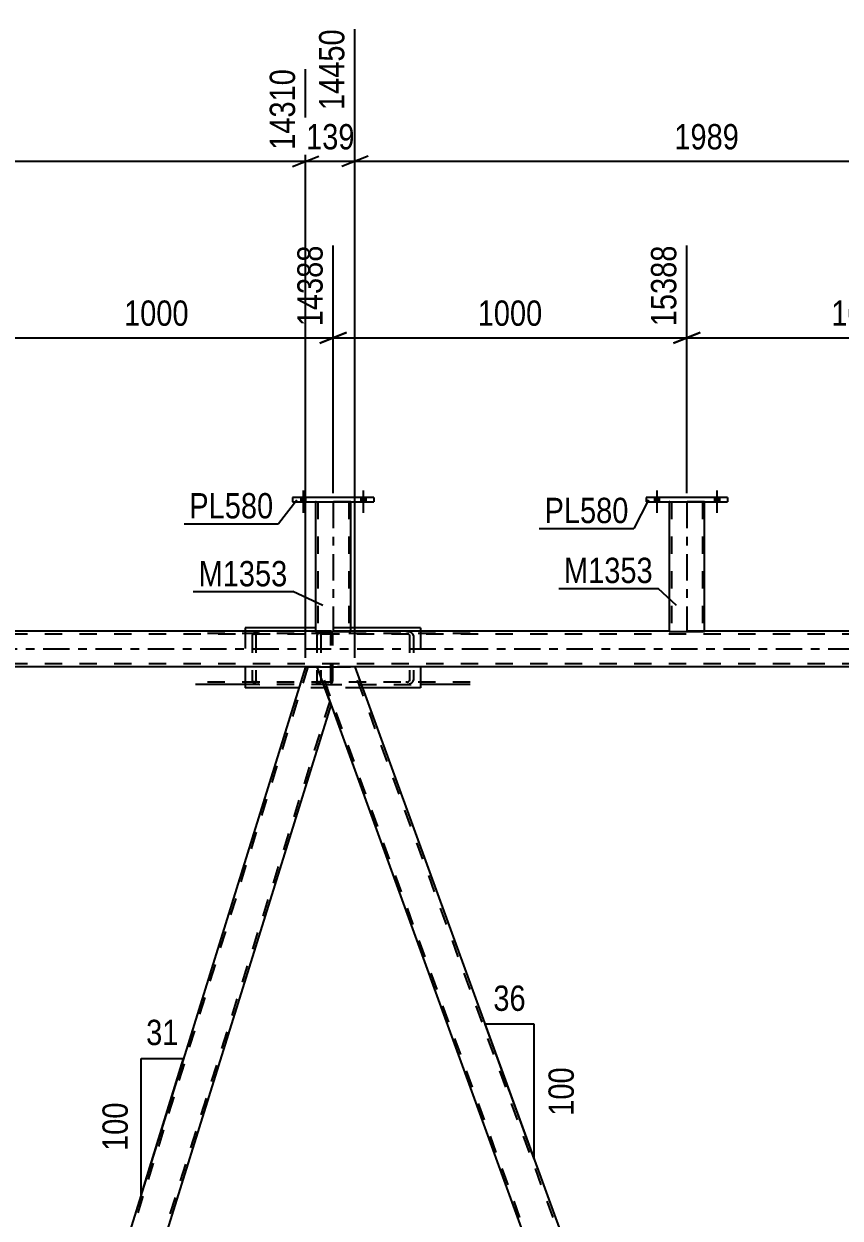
# Model space of a CAD drawing. Header units: millimetres. Extents: x -832 to 357, y -842 to -1.
# Drawn here: x -258.5 to -166.2, y -716.3 to -581.2 of the extents above; entities that cross this region are included whole.
import ezdxf

# ---------------------------------------------------------------- set-up
doc = ezdxf.new("R2010")
doc.units = ezdxf.units.MM
doc.linetypes.add('DXK_LINE_DOT2', pattern=[3.9198, 1.9599, -1.9599])
doc.linetypes.add('DXK_LINE_DOT3', pattern=[5.9187, 2.979, -0.9799, 0.9799, -0.9799])
doc.styles.add('Arial Narrow', font='ARIALN.TTF', dxfattribs={"height": 0.2})

# ---------------------------------------------------------------- blocks, each defined once
blk = doc.blocks.new('Part-570388851-6763 - 6452')
at = {"color": 2, "linetype": 'Continuous'}
for p, q in [((-226.67, -653.92), (-263.37, -771.67)), ((-226.67, -653.92), (-226.63, -653.92)), ((-226.63, -653.92), (-225.35, -653.92)), ((-224.08, -657.43), (-225.35, -653.92)), ((-223.8, -658.17), (-224.08, -657.43)), ((-223.8, -658.17), (-260.26, -775.14)), ((-262.11, -775.14), (-263.37, -771.67))]:
    blk.add_line(p, q, dxfattribs=at)
at = {"color": 7, "linetype": 'DXK_LINE_DOT2'}
for p, q in [((-226.42, -653.92), (-263.24, -772.05)), ((-223.94, -657.8), (-260.51, -775.14)), ((-223.8, -658.17), (-223.97, -657.71)), ((-260.26, -775.14), (-262.11, -775.14))]:
    blk.add_line(p, q, dxfattribs=at)
blk = doc.blocks.new('Part-570388851-6495 - 6452')
at = {"color": 7, "linetype": 'DXK_LINE_DOT2'}
for p, q in [((-225.33, -650.22), (-225.4, -650.4)), ((-225.4, -650.4), (-225.4, -655.44)), ((-224.96, -650.4), (-224.93, -650.31)), ((-224.96, -650.4), (-224.96, -655.44)), ((-224.52, -649.92), (-224.86, -649.96)), ((-224.69, -650.18), (-224.52, -650.16)), ((-208.07, -649.92), (-224.52, -649.92)), ((-208.07, -650.16), (-224.52, -650.16)), ((-215.02, -649.96), (-215.35, -649.92)), ((-215.35, -650.16), (-215.19, -650.18)), ((-214.95, -650.31), (-214.92, -650.4)), ((-214.92, -650.4), (-214.92, -655.44)), ((-214.48, -650.4), (-214.55, -650.22)), ((-214.48, -650.4), (-214.48, -655.44)), ((-225.4, -655.44), (-225.33, -655.63)), ((-224.93, -655.54), (-224.96, -655.44)), ((-224.86, -655.89), (-224.59, -655.92)), ((-224.56, -655.68), (-224.69, -655.67)), ((-224.59, -655.92), (-224.52, -655.92)), ((-224.52, -655.68), (-224.56, -655.68)), ((-208.07, -655.68), (-224.52, -655.68)), ((-224.52, -655.92), (-213.68, -655.92)), ((-215.19, -655.67), (-215.35, -655.68)), ((-215.35, -655.92), (-215.02, -655.89)), ((-214.92, -655.44), (-214.95, -655.54)), ((-214.55, -655.63), (-214.48, -655.44))]:
    blk.add_line(p, q, dxfattribs=at)
at = {"color": 2, "linetype": 'Continuous'}
blk.add_line((-208.07, -655.92), (-213.68, -655.92), dxfattribs=at)
at = {"color": 7, "linetype": 'DXK_LINE_DOT2'}
for centre, radius, start, end in [((-224.72, -650.77), 0.817, 99.5223, 138.0732), ((-224.62, -650.59), 0.408, 99.5223, 138.0732), ((-215.25, -650.59), 0.408, 41.9269, 80.4778), ((-215.16, -650.77), 0.817, 41.9269, 80.4778), ((-224.72, -655.08), 0.817, 221.9269, 260.4778), ((-224.62, -655.26), 0.408, 221.9269, 260.4778), ((-215.25, -655.26), 0.408, 279.5223, 318.0732), ((-215.16, -655.08), 0.817, 279.5223, 318.0732)]:
    blk.add_arc(centre, radius, start, end, dxfattribs=at)
blk = doc.blocks.new('Bolt-570388851-6808 - 6452')
at = {"linetype": 'Continuous'}
for points in [[(-226.67, -634.8), (-227.23, -634.8), (-227.23, -635.28), (-226.67, -635.28)], [(-226.67, -634.8), (-227.23, -634.8), (-227.23, -635.28), (-226.67, -635.28)], [(-219.87, -634.8), (-220.43, -634.8), (-220.43, -635.28), (-219.87, -635.28)], [(-219.87, -634.8), (-220.43, -634.8), (-220.43, -635.28), (-219.87, -635.28)]]:
    blk.add_hatch(color=1, dxfattribs=at).paths.add_polyline_path(points)
at = {"color": 1, "linetype": 'Continuous'}
for p, q in [((-226.95, -634), (-226.95, -636.52)), ((-226.95, -634), (-226.95, -636.52)), ((-220.15, -634), (-220.15, -636.52)), ((-220.15, -634), (-220.15, -636.52)), ((-227.23, -634.8), (-227.23, -635.28)), ((-227.23, -634.8), (-227.23, -635.28)), ((-226.67, -634.8), (-226.67, -635.28)), ((-226.67, -634.8), (-226.67, -635.28)), ((-220.43, -634.8), (-220.43, -635.28)), ((-220.43, -634.8), (-220.43, -635.28)), ((-219.87, -634.8), (-219.87, -635.28)), ((-219.87, -634.8), (-219.87, -635.28))]:
    blk.add_line(p, q, dxfattribs=at)
blk = doc.blocks.new('Part-570388851-6553 - 6452')
at = {"color": 2, "linetype": 'Continuous'}
for p, q in [((-185.55, -635.28), (-185.55, -649.93)), ((-181.55, -649.93), (-181.55, -635.28)), ((-185.55, -649.93), (-182.03, -649.93)), ((-181.59, -649.93), (-182.03, -649.93)), ((-181.59, -649.93), (-181.55, -649.93))]:
    blk.add_line(p, q, dxfattribs=at)
at = {"color": 7, "linetype": 'DXK_LINE_DOT2'}
for p, q in [((-181.55, -635.28), (-185.55, -635.28)), ((-185.31, -635.28), (-185.31, -649.93)), ((-181.79, -635.28), (-181.79, -649.93)), ((-185.31, -649.93), (-185.29, -649.93)), ((-185.29, -649.93), (-185.25, -649.93)), ((-185.25, -649.93), (-185.24, -649.93)), ((-182.03, -649.93), (-181.69, -649.93))]:
    blk.add_line(p, q, dxfattribs=at)
at = {"color": 7, "linetype": 'DXK_LINE_DOT3'}
blk.add_line((-183.55, -635.28), (-183.55, -649.93), dxfattribs=at)
blk = doc.blocks.new('Part-570388851-6757 - 6452')
at = {"color": 7, "linetype": 'DXK_LINE_DOT2'}
for p, q in [((-224.04, -649.92), (-239.13, -649.92)), ((-224.04, -650.16), (-239.13, -650.16)), ((-232.66, -650.22), (-232.73, -650.4)), ((-232.73, -650.4), (-232.73, -655.44)), ((-232.29, -650.4), (-232.26, -650.31)), ((-232.29, -650.4), (-232.29, -655.44)), ((-231.85, -649.92), (-232.19, -649.96)), ((-232.02, -650.18), (-231.85, -650.16)), ((-225.4, -650.16), (-225.4, -649.92)), ((-223.87, -649.96), (-224.04, -649.92)), ((-224.04, -650.16), (-223.96, -650.18)), ((-223.96, -650.18), (-223.89, -650.23)), ((-223.89, -650.23), (-223.84, -650.31)), ((-223.73, -650.06), (-223.87, -649.96)), ((-223.84, -650.31), (-223.82, -650.4)), ((-223.82, -655.44), (-223.82, -650.4)), ((-223.64, -650.22), (-223.73, -650.06)), ((-223.6, -650.4), (-223.64, -650.22)), ((-223.6, -655.44), (-223.6, -650.4)), ((-224.04, -655.68), (-239.13, -655.68)), ((-224.04, -655.92), (-233.53, -655.92)), ((-232.73, -655.44), (-232.66, -655.63)), ((-232.26, -655.54), (-232.29, -655.44)), ((-232.19, -655.89), (-231.85, -655.92)), ((-231.85, -655.68), (-232.02, -655.67)), ((-225.4, -655.92), (-225.4, -655.68)), ((-223.96, -655.67), (-224.04, -655.68)), ((-224.04, -655.92), (-223.87, -655.89)), ((-223.89, -655.61), (-223.96, -655.67)), ((-223.84, -655.54), (-223.89, -655.61)), ((-223.87, -655.89), (-223.73, -655.78)), ((-223.82, -655.44), (-223.84, -655.54)), ((-223.73, -655.78), (-223.64, -655.63)), ((-223.64, -655.63), (-223.6, -655.44))]:
    blk.add_line(p, q, dxfattribs=at)
at = {"color": 2, "linetype": 'Continuous'}
blk.add_line((-233.53, -655.92), (-239.13, -655.92), dxfattribs=at)
at = {"color": 7, "linetype": 'DXK_LINE_DOT2'}
for centre, radius, start, end in [((-232.05, -650.77), 0.817, 99.5223, 138.0732), ((-231.95, -650.59), 0.408, 99.5223, 138.0732), ((-232.05, -655.08), 0.817, 221.9269, 260.4778), ((-231.95, -655.26), 0.408, 221.9269, 260.4778)]:
    blk.add_arc(centre, radius, start, end, dxfattribs=at)
blk = doc.blocks.new('Part-570388851-6768 - 6452')
at = {"color": 2, "linetype": 'Continuous'}
for p, q in [((-141.54, -653.92), (-178.24, -771.67)), ((-141.54, -653.92), (-141.5, -653.92)), ((-141.5, -653.92), (-140.22, -653.92)), ((-138.94, -657.43), (-140.22, -653.92)), ((-138.67, -658.17), (-138.94, -657.43)), ((-138.67, -658.17), (-175.13, -775.14)), ((-176.97, -775.14), (-178.24, -771.67))]:
    blk.add_line(p, q, dxfattribs=at)
at = {"color": 7, "linetype": 'DXK_LINE_DOT2'}
for p, q in [((-141.28, -653.92), (-178.1, -772.05)), ((-138.81, -657.8), (-175.38, -775.14)), ((-138.67, -658.17), (-138.84, -657.71)), ((-175.13, -775.14), (-176.97, -775.14))]:
    blk.add_line(p, q, dxfattribs=at)
blk = doc.blocks.new('Part-570388851-6778 - 6452')
at = {"color": 2, "linetype": 'Continuous'}
for p, q in [((-225.35, -653.92), (-225.31, -653.92)), ((-225.31, -653.92), (-221.61, -653.92)), ((-221.09, -653.92), (-221.61, -653.92)), ((-221.09, -653.92), (-178.24, -771.67)), ((-181.23, -775.14), (-223.8, -658.17))]:
    blk.add_line(p, q, dxfattribs=at)
at = {"color": 7, "linetype": 'DXK_LINE_DOT2'}
for p, q in [((-223.8, -658.17), (-225.35, -653.92)), ((-180.98, -775.14), (-225.1, -653.92)), ((-177.23, -775.14), (-221.35, -653.92)), ((-221.13, -653.92), (-221.24, -653.92)), ((-221.09, -653.92), (-221.13, -653.92)), ((-176.97, -775.14), (-178.24, -771.67)), ((-181.23, -775.14), (-176.97, -775.14))]:
    blk.add_line(p, q, dxfattribs=at)
blk = doc.blocks.new('Part-570388851-6815 - 6452')
at = {"color": 2, "linetype": 'Continuous'}
for p, q in [((-228.15, -634.8), (-228.15, -635.28)), ((-218.95, -634.8), (-228.15, -634.8)), ((-228.15, -635.28), (-218.95, -635.28)), ((-218.95, -634.8), (-218.95, -635.28))]:
    blk.add_line(p, q, dxfattribs=at)
blk = doc.blocks.new('Part-570388851-6820 - 6452')
at = {"color": 2, "linetype": 'Continuous'}
for p, q in [((-225.55, -635.28), (-225.55, -649.93)), ((-221.55, -649.93), (-221.55, -635.28)), ((-225.55, -649.93), (-222.03, -649.93)), ((-221.59, -649.93), (-222.03, -649.93)), ((-221.59, -649.93), (-221.55, -649.93))]:
    blk.add_line(p, q, dxfattribs=at)
at = {"color": 7, "linetype": 'DXK_LINE_DOT2'}
for p, q in [((-221.55, -635.28), (-225.55, -635.28)), ((-225.31, -635.28), (-225.31, -649.93)), ((-221.79, -635.28), (-221.79, -649.93)), ((-225.31, -649.93), (-225.29, -649.93)), ((-225.29, -649.93), (-225.25, -649.93)), ((-225.25, -649.93), (-225.24, -649.93)), ((-222.03, -649.93), (-221.69, -649.93))]:
    blk.add_line(p, q, dxfattribs=at)
at = {"color": 7, "linetype": 'DXK_LINE_DOT3'}
blk.add_line((-223.55, -635.28), (-223.55, -649.93), dxfattribs=at)
blk = doc.blocks.new('Part-570388851-6873 - 6452')
at = {"color": 2, "linetype": 'Continuous'}
for p, q in [((-233.53, -649.52), (-233.53, -649.92)), ((-225.55, -649.52), (-233.53, -649.52)), ((-213.68, -649.52), (-221.55, -649.52)), ((-213.68, -649.52), (-213.68, -649.92)), ((-233.53, -653.92), (-233.53, -656.32)), ((-213.68, -653.92), (-213.68, -656.32)), ((-227.42, -656.32), (-233.53, -656.32)), ((-213.68, -656.32), (-220.22, -656.32))]:
    blk.add_line(p, q, dxfattribs=at)
at = {"color": 7, "linetype": 'DXK_LINE_DOT2'}
for p, q in [((-221.55, -649.52), (-225.55, -649.52)), ((-233.53, -649.92), (-233.53, -653.92)), ((-213.68, -649.92), (-213.68, -653.92)), ((-220.22, -656.32), (-227.42, -656.32))]:
    blk.add_line(p, q, dxfattribs=at)
blk = doc.blocks.new('Part-570388851-6883 - 6452')
at = {"color": 7, "linetype": 'DXK_LINE_DOT2'}
for p, q in [((-81.73, -650.24), (-763.31, -650.24)), ((-221.55, -649.92), (-225.55, -649.92)), ((-181.55, -649.92), (-185.55, -649.92)), ((-81.73, -653.6), (-763.31, -653.6)), ((-221.09, -653.92), (-226.67, -653.92))]:
    blk.add_line(p, q, dxfattribs=at)
at = {"color": 2, "linetype": 'Continuous'}
for p, q in [((-225.55, -649.92), (-261.55, -649.92)), ((-185.55, -649.92), (-221.55, -649.92)), ((-145.55, -649.92), (-181.55, -649.92)), ((-226.67, -653.92), (-306.23, -653.92)), ((-141.54, -653.92), (-221.09, -653.92))]:
    blk.add_line(p, q, dxfattribs=at)
at = {"color": 7, "linetype": 'DXK_LINE_DOT3'}
blk.add_line((-81.73, -651.92), (-763.31, -651.92), dxfattribs=at)
blk = doc.blocks.new('Part-570388851-6981 - 6452')
at = {"color": 2, "linetype": 'Continuous'}
for p, q in [((-188.15, -634.8), (-188.15, -635.28)), ((-178.95, -634.8), (-188.15, -634.8)), ((-188.15, -635.28), (-178.95, -635.28)), ((-178.95, -634.8), (-178.95, -635.28))]:
    blk.add_line(p, q, dxfattribs=at)
blk = doc.blocks.new('Bolt-570388851-6989 - 6452')
at = {"linetype": 'Continuous'}
for points in [[(-186.67, -634.8), (-187.23, -634.8), (-187.23, -635.28), (-186.67, -635.28)], [(-186.67, -634.8), (-187.23, -634.8), (-187.23, -635.28), (-186.67, -635.28)], [(-179.87, -634.8), (-180.43, -634.8), (-180.43, -635.28), (-179.87, -635.28)], [(-179.87, -634.8), (-180.43, -634.8), (-180.43, -635.28), (-179.87, -635.28)]]:
    blk.add_hatch(color=1, dxfattribs=at).paths.add_polyline_path(points)
at = {"color": 1, "linetype": 'Continuous'}
for p, q in [((-186.95, -634), (-186.95, -636.52)), ((-186.95, -634), (-186.95, -636.52)), ((-180.15, -634), (-180.15, -636.52)), ((-180.15, -634), (-180.15, -636.52)), ((-187.23, -634.8), (-187.23, -635.28)), ((-187.23, -634.8), (-187.23, -635.28)), ((-186.67, -634.8), (-186.67, -635.28)), ((-186.67, -634.8), (-186.67, -635.28)), ((-180.43, -634.8), (-180.43, -635.28)), ((-180.43, -634.8), (-180.43, -635.28)), ((-179.87, -634.8), (-179.87, -635.28)), ((-179.87, -634.8), (-179.87, -635.28))]:
    blk.add_line(p, q, dxfattribs=at)
blk = doc.blocks.new('AngleDimension-570388851-8241 - 6452')
at = {"color": 7, "linetype": 'Continuous'}
for p, q in [((-203.59, -702.03), (-206.38, -694.34)), ((-200.84, -694.34), (-206.38, -694.34)), ((-200.84, -709.57), (-206.38, -694.34)), ((-200.84, -709.57), (-200.84, -694.34))]:
    blk.add_line(p, q, dxfattribs=at)
at = {"color": 0}
for points in [[(-201.18, -693.44), (-201.18, -689.24), (-206.04, -689.24), (-206.04, -693.44)], [(-195.74, -698.61), (-199.94, -698.61), (-199.94, -705.3), (-195.74, -705.3)]]:
    blk.add_wipeout(points, dxfattribs=at)
at = {"color": 3, "style": 'Arial Narrow'}
blk.add_text('36', height=2.863, dxfattribs=at).set_placement((-205.44, -692.84))
blk.add_text('100', height=2.863, rotation=90.0002, dxfattribs=at).set_placement((-196.34, -704.7))
blk = doc.blocks.new('StraightDimension-570388851-7330 - 6452')
at = {"color": 7, "linetype": 'Continuous'}
for p, q in [((-263.55, -634.28), (-263.55, -606.28)), ((-223.55, -634.28), (-223.55, -606.28)), ((-262.05, -616.12), (-265.05, -617.32)), ((-263.55, -616.72), (-223.55, -616.72)), ((-225.05, -617.32), (-222.05, -616.12))]:
    blk.add_line(p, q, dxfattribs=at)
at = {"color": 0}
blk.add_wipeout([(-239.29, -615.97), (-239.29, -611.77), (-247.81, -611.77), (-247.81, -615.97)], dxfattribs=at)
at = {"color": 3, "style": 'Arial Narrow'}
blk.add_text('1000', height=2.863, dxfattribs=at).set_placement((-247.21, -615.37))
at = {"color": 0, "linetype": 'Continuous'}
blk.add_wipeout([(-224.15, -605.68), (-228.35, -605.68), (-228.35, -616.02), (-224.15, -616.02)], dxfattribs=at)
at = {"color": 3, "linetype": 'Continuous', "style": 'Arial Narrow'}
blk.add_text('14388', height=2.863, rotation=90.0002, dxfattribs=at).set_placement((-224.75, -615.42))
blk = doc.blocks.new('StraightDimension-570388851-7788 - 6452')
at = {"color": 7, "linetype": 'Continuous'}
for p, q in [((-306.23, -652.92), (-306.23, -581.83)), ((-226.67, -652.92), (-226.67, -586.33)), ((-304.73, -596.17), (-307.73, -597.37)), ((-306.23, -596.77), (-226.67, -596.77)), ((-228.17, -597.37), (-225.17, -596.17))]:
    blk.add_line(p, q, dxfattribs=at)
at = {"color": 0}
blk.add_wipeout([(-262.19, -596.02), (-262.19, -591.82), (-270.71, -591.82), (-270.71, -596.02)], dxfattribs=at)
at = {"color": 3, "style": 'Arial Narrow'}
blk.add_text('1989', height=2.863, dxfattribs=at).set_placement((-270.11, -595.42))
at = {"color": 0, "linetype": 'Continuous'}
blk.add_wipeout([(-227.27, -585.73), (-231.47, -585.73), (-231.47, -596.07), (-227.27, -596.07)], dxfattribs=at)
at = {"color": 3, "linetype": 'Continuous', "style": 'Arial Narrow'}
blk.add_text('14310', height=2.863, rotation=90.0002, dxfattribs=at).set_placement((-227.87, -595.47))
blk = doc.blocks.new('StraightDimension-570388851-7337 - 6452')
at = {"color": 7, "linetype": 'Continuous'}
for p, q in [((-223.55, -634.28), (-223.55, -606.28)), ((-183.55, -634.28), (-183.55, -606.28)), ((-222.05, -616.12), (-225.05, -617.32)), ((-223.55, -616.72), (-183.55, -616.72)), ((-185.05, -617.32), (-182.05, -616.12))]:
    blk.add_line(p, q, dxfattribs=at)
at = {"color": 0}
blk.add_wipeout([(-199.29, -615.97), (-199.29, -611.77), (-207.81, -611.77), (-207.81, -615.97)], dxfattribs=at)
at = {"color": 3, "style": 'Arial Narrow'}
blk.add_text('1000', height=2.863, dxfattribs=at).set_placement((-207.21, -615.37))
at = {"color": 0, "linetype": 'Continuous'}
blk.add_wipeout([(-184.15, -605.68), (-188.35, -605.68), (-188.35, -616.02), (-184.15, -616.02)], dxfattribs=at)
at = {"color": 3, "linetype": 'Continuous', "style": 'Arial Narrow'}
blk.add_text('15388', height=2.863, rotation=90.0002, dxfattribs=at).set_placement((-184.75, -615.42))
blk = doc.blocks.new('StraightDimension-570388851-7345 - 6452')
at = {"color": 7, "linetype": 'Continuous'}
for p, q in [((-183.55, -634.28), (-183.55, -606.28)), ((-143.55, -634.28), (-143.55, -606.28)), ((-182.05, -616.12), (-185.05, -617.32)), ((-183.55, -616.72), (-143.55, -616.72)), ((-145.05, -617.32), (-142.05, -616.12))]:
    blk.add_line(p, q, dxfattribs=at)
at = {"color": 0}
blk.add_wipeout([(-159.29, -615.97), (-159.29, -611.77), (-167.81, -611.77), (-167.81, -615.97)], dxfattribs=at)
at = {"color": 3, "style": 'Arial Narrow'}
blk.add_text('1000', height=2.863, dxfattribs=at).set_placement((-167.21, -615.37))
at = {"color": 0, "linetype": 'Continuous'}
blk.add_wipeout([(-144.15, -605.68), (-148.35, -605.68), (-148.35, -616.02), (-144.15, -616.02)], dxfattribs=at)
at = {"color": 3, "linetype": 'Continuous', "style": 'Arial Narrow'}
blk.add_text('16388', height=2.863, rotation=90.0002, dxfattribs=at).set_placement((-144.75, -615.42))
blk = doc.blocks.new('AngleDimension-570388851-7612 - 6452')
at = {"color": 7, "linetype": 'Continuous'}
for p, q in [((-245.29, -698.21), (-240.47, -698.21)), ((-245.29, -713.67), (-240.47, -698.21)), ((-245.29, -713.67), (-245.29, -698.21)), ((-243.71, -708.58), (-240.47, -698.21))]:
    blk.add_line(p, q, dxfattribs=at)
at = {"color": 0}
for points in [[(-240.45, -697.31), (-240.45, -693.11), (-245.31, -693.11), (-245.31, -697.31)], [(-246.19, -702.6), (-250.39, -702.6), (-250.39, -709.28), (-246.19, -709.28)]]:
    blk.add_wipeout(points, dxfattribs=at)
at = {"color": 3, "style": 'Arial Narrow'}
blk.add_text('31', height=2.863, dxfattribs=at).set_placement((-244.71, -696.71))
blk.add_text('100', height=2.863, rotation=90.0002, dxfattribs=at).set_placement((-246.79, -708.68))
blk = doc.blocks.new('StraightDimension-570388851-7807 - 6452')
at = {"color": 7, "linetype": 'Continuous'}
for p, q in [((-221.09, -652.92), (-221.09, -581.83)), ((-226.67, -652.92), (-226.67, -586.33)), ((-228.17, -597.37), (-225.17, -596.17)), ((-226.67, -596.77), (-221.09, -596.77)), ((-219.59, -596.17), (-222.59, -597.37))]:
    blk.add_line(p, q, dxfattribs=at)
at = {"color": 0}
blk.add_wipeout([(-220.54, -596.02), (-220.54, -591.82), (-227.22, -591.82), (-227.22, -596.02)], dxfattribs=at)
at = {"color": 3, "style": 'Arial Narrow'}
blk.add_text('139', height=2.863, dxfattribs=at).set_placement((-226.62, -595.42))
at = {"color": 0, "linetype": 'Continuous'}
blk.add_wipeout([(-221.69, -581.23), (-225.89, -581.23), (-225.89, -591.57), (-221.69, -591.57)], dxfattribs=at)
at = {"color": 3, "linetype": 'Continuous', "style": 'Arial Narrow'}
blk.add_text('14450', height=2.863, rotation=90.0002, dxfattribs=at).set_placement((-222.29, -590.97))
blk = doc.blocks.new('StraightDimension-570388851-7826 - 6452')
at = {"color": 7, "linetype": 'Continuous'}
for p, q in [((-221.09, -652.92), (-221.09, -581.83)), ((-141.54, -652.92), (-141.54, -586.33)), ((-219.59, -596.17), (-222.59, -597.37)), ((-221.09, -596.77), (-141.54, -596.77)), ((-143.04, -597.37), (-140.04, -596.17))]:
    blk.add_line(p, q, dxfattribs=at)
at = {"color": 0}
blk.add_wipeout([(-177.06, -596.02), (-177.06, -591.82), (-185.57, -591.82), (-185.57, -596.02)], dxfattribs=at)
at = {"color": 3, "style": 'Arial Narrow'}
blk.add_text('1989', height=2.863, dxfattribs=at).set_placement((-184.97, -595.42))
at = {"color": 0, "linetype": 'Continuous'}
blk.add_wipeout([(-142.14, -585.73), (-146.34, -585.73), (-146.34, -596.07), (-142.14, -596.07)], dxfattribs=at)
at = {"color": 3, "linetype": 'Continuous', "style": 'Arial Narrow'}
blk.add_text('16439', height=2.863, rotation=90.0002, dxfattribs=at).set_placement((-142.74, -595.47))
blk = doc.blocks.new('Mark-570388851-6549 - 6452')
at = {"color": 0}
blk.add_wipeout([(-187.4, -644.46), (-187.4, -641.46), (-197.45, -641.46), (-197.45, -644.46)], dxfattribs=at)
blk.add_wipeout([(-187.4, -644.46), (-187.4, -641.46), (-197.45, -641.46), (-197.45, -644.46)], dxfattribs=at)
at = {"color": 30, "linetype": 'Continuous'}
for p in [(-198.05, -645.06), (-184.74, -646.99)]:
    blk.add_line(p, (-186.8, -645.06), dxfattribs=at)
at = {"color": 3, "style": 'Arial Narrow'}
blk.add_text('M1353', height=2.863, dxfattribs=at).set_placement((-197.45, -644.46))
blk = doc.blocks.new('Mark-570388851-6811 - 6452')
at = {"color": 0}
blk.add_wipeout([(-230.33, -637.15), (-230.33, -634.15), (-239.83, -634.15), (-239.83, -637.15)], dxfattribs=at)
blk.add_wipeout([(-230.33, -637.15), (-230.33, -634.15), (-239.83, -634.15), (-239.83, -637.15)], dxfattribs=at)
at = {"color": 30, "linetype": 'Continuous'}
for p in [(-227.67, -635.1), (-240.43, -637.75)]:
    blk.add_line(p, (-229.73, -637.75), dxfattribs=at)
at = {"color": 3, "style": 'Arial Narrow'}
blk.add_text('PL580', height=2.863, dxfattribs=at).set_placement((-239.83, -637.15))
blk = doc.blocks.new('Mark-570388851-6816 - 6452')
at = {"color": 0}
blk.add_wipeout([(-228.73, -644.83), (-228.73, -641.83), (-238.78, -641.83), (-238.78, -644.83)], dxfattribs=at)
blk.add_wipeout([(-228.73, -644.83), (-228.73, -641.83), (-238.78, -641.83), (-238.78, -644.83)], dxfattribs=at)
at = {"color": 30, "linetype": 'Continuous'}
for p in [(-239.38, -645.43), (-224.74, -646.99)]:
    blk.add_line(p, (-228.13, -645.43), dxfattribs=at)
at = {"color": 3, "style": 'Arial Narrow'}
blk.add_text('M1353', height=2.863, dxfattribs=at).set_placement((-238.78, -644.83))
blk = doc.blocks.new('Mark-570388851-6977 - 6452')
at = {"color": 0}
blk.add_wipeout([(-190.14, -637.68), (-190.14, -634.68), (-199.65, -634.68), (-199.65, -637.68)], dxfattribs=at)
blk.add_wipeout([(-190.14, -637.68), (-190.14, -634.68), (-199.65, -634.68), (-199.65, -637.68)], dxfattribs=at)
at = {"color": 30, "linetype": 'Continuous'}
for p in [(-187.89, -635.06), (-200.25, -638.28)]:
    blk.add_line(p, (-189.54, -638.28), dxfattribs=at)
at = {"color": 3, "style": 'Arial Narrow'}
blk.add_text('PL580', height=2.863, dxfattribs=at).set_placement((-199.65, -637.68))

msp = doc.modelspace()

# ---------------------------------------------------------------- block references
for name in ['Bolt-570388851-6808 - 6452', 'Bolt-570388851-6989 - 6452', 'Part-570388851-6815 - 6452', 'Part-570388851-6820 - 6452', 'Part-570388851-6981 - 6452', 'Part-570388851-6553 - 6452', 'Part-570388851-6873 - 6452', 'Part-570388851-6883 - 6452', 'Part-570388851-6757 - 6452', 'Part-570388851-6495 - 6452', 'Part-570388851-6763 - 6452', 'Part-570388851-6778 - 6452', 'Part-570388851-6768 - 6452']:
    msp.add_blockref(name, (0, 0))

# ---------------------------------------------------------------- next in the draw order: block references
for name in ['StraightDimension-570388851-7330 - 6452', 'AngleDimension-570388851-8241 - 6452', 'AngleDimension-570388851-7612 - 6452']:
    msp.add_blockref(name, (0, 0))

# ---------------------------------------------------------------- next in the draw order: block references
msp.add_blockref('StraightDimension-570388851-7788 - 6452', (0, 0))

# ---------------------------------------------------------------- next in the draw order: block references
msp.add_blockref('StraightDimension-570388851-7337 - 6452', (0, 0))

# ---------------------------------------------------------------- next in the draw order: block references
for name in ['StraightDimension-570388851-7807 - 6452', 'StraightDimension-570388851-7345 - 6452']:
    msp.add_blockref(name, (0, 0))

# ---------------------------------------------------------------- next in the draw order: block references
for name in ['StraightDimension-570388851-7826 - 6452', 'Mark-570388851-6811 - 6452', 'Mark-570388851-6816 - 6452']:
    msp.add_blockref(name, (0, 0))

# ---------------------------------------------------------------- next in the draw order: block references
for name in ['Mark-570388851-6977 - 6452', 'Mark-570388851-6549 - 6452']:
    msp.add_blockref(name, (0, 0))

doc.saveas('drawing.dxf')
